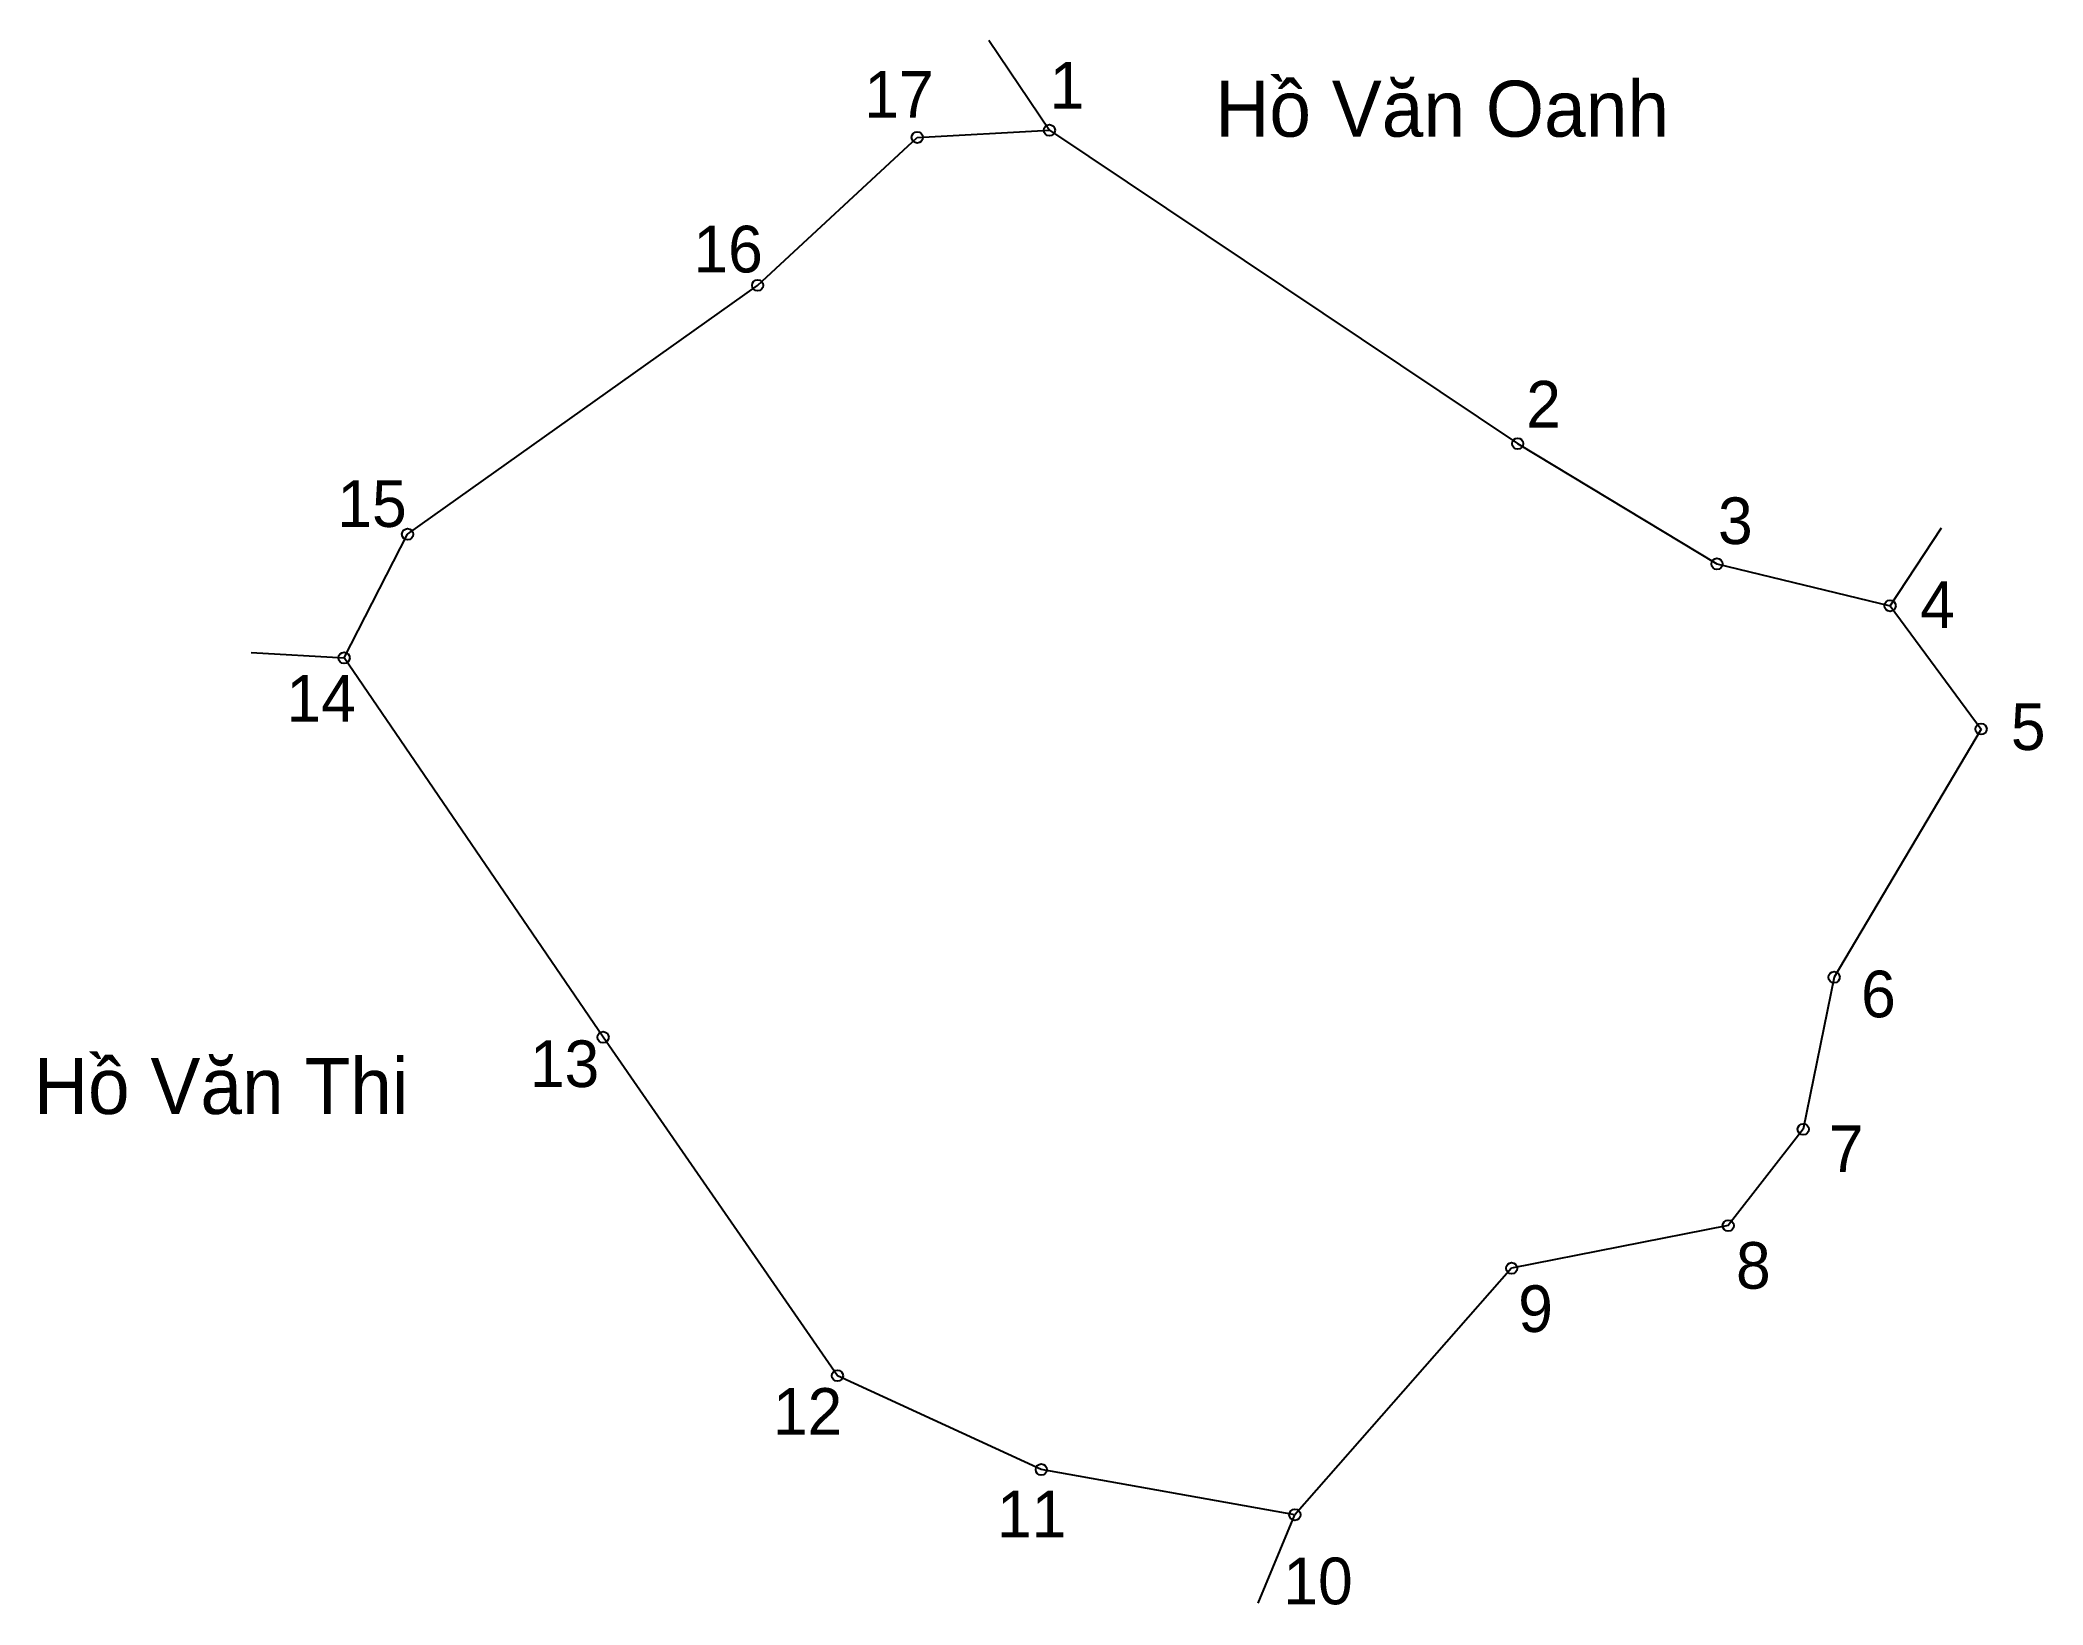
# Model space of a CAD drawing. Extents: x 546475 to 546652, y 1825716 to 1825855.
import ezdxf

# ---------------------------------------------------------------- set-up
doc = ezdxf.new("R2010")
doc.units = 0
for name, color, linetype in [('CanhThua', 7, 'Continuous'), ('MocDinhThua', 7, 'Continuous'), ('RauThua', 7, 'Continuous'), ('SoHieuDinhThua', 7, 'Continuous'), ('TenChuLanCan', 7, 'Continuous')]:
    doc.layers.add(name, color=color, linetype=linetype)

msp = doc.modelspace()

# ---------------------------------------------------------------- linework, layer by layer
at = {"layer": 'CanhThua'}
for p, q in [((546552.47, 1825845.93), (546564.15, 1825846.57)), ((546564.15, 1825846.57), (546605.51, 1825818.89)), ((546538.37, 1825832.87), (546552.47, 1825845.93)), ((546507.45, 1825810.89), (546538.37, 1825832.87)), ((546605.51, 1825818.89), (546623.12, 1825808.27)), ((546501.84, 1825799.97), (546507.45, 1825810.89)), ((546623.12, 1825808.27), (546638.41, 1825804.57)), ((546638.41, 1825804.57), (546646.45, 1825793.68)), ((546524.72, 1825766.46), (546501.84, 1825799.97)), ((546646.45, 1825793.68), (546633.47, 1825771.76)), ((546633.47, 1825771.76), (546630.74, 1825758.33)), ((546545.42, 1825736.57), (546524.72, 1825766.46)), ((546630.74, 1825758.33), (546624.11, 1825749.82)), ((546624.11, 1825749.82), (546604.98, 1825746.06)), ((546604.98, 1825746.06), (546585.83, 1825724.28)), ((546563.43, 1825728.28), (546545.42, 1825736.57)), ((546585.83, 1825724.28), (546563.43, 1825728.28))]:
    msp.add_line(p, q, dxfattribs=at)
at = {"layer": 'MocDinhThua'}
for centre in [(546552.47, 1825845.93), (546564.15, 1825846.57), (546538.37, 1825832.87), (546605.51, 1825818.89), (546507.45, 1825810.89), (546623.12, 1825808.27), (546638.41, 1825804.57), (546501.84, 1825799.97), (546646.45, 1825793.68), (546633.47, 1825771.76), (546524.72, 1825766.46), (546630.74, 1825758.33), (546624.11, 1825749.82), (546604.98, 1825746.06), (546545.42, 1825736.57), (546563.43, 1825728.28), (546585.83, 1825724.28)]:
    msp.add_circle(centre, 0.495, dxfattribs=at)
at = {"layer": 'RauThua'}
for p, q in [((546558.81, 1825854.53), (546564.15, 1825846.57)), ((546638.41, 1825804.57), (546642.96, 1825811.44)), ((546493.62, 1825800.44), (546501.84, 1825799.97)), ((546582.58, 1825716.48), (546585.83, 1825724.28))]:
    msp.add_line(p, q, dxfattribs=at)

# ---------------------------------------------------------------- texts
at = {"layer": 'SoHieuDinhThua'}
for s, height, p in [('17', 4.122, (546547.79, 1825847.67)), ('1', 4.12, (546564.17, 1825848.48)), ('16', 4.122, (546532.7, 1825834.01)), ('2', 4.12, (546606.27, 1825820.31)), ('15', 4.122, (546501.24, 1825811.53)), ('3', 4.12, (546623.21, 1825810.02)), ('4', 4.12, (546641.07, 1825802.62)), ('14', 4.122, (546496.75, 1825794.32)), ('5', 4.12, (546649.08, 1825791.83)), ('6', 4.12, (546635.85, 1825768.22)), ('13', 4.122, (546518.25, 1825762.06)), ('7', 4.12, (546633.01, 1825754.55)), ('8', 4.12, (546624.8, 1825744.25)), ('9', 4.12, (546605.56, 1825740.43)), ('12', 4.122, (546539.72, 1825731.35)), ('11', 4.122, (546559.52, 1825722.29)), ('10', 4.122, (546584.81, 1825716.38))]:
    msp.add_text(s, height=height, dxfattribs=at).set_placement(p)
at = {"layer": 'TenChuLanCan'}
for s, height, p in [('Hồ Văn Oanh', 4.9467, (546578.8, 1825846)), ('Hồ Văn Thi', 4.947, (546474.44, 1825759.68))]:
    msp.add_text(s, height=height, dxfattribs=at).set_placement(p)

doc.saveas('drawing.dxf')
